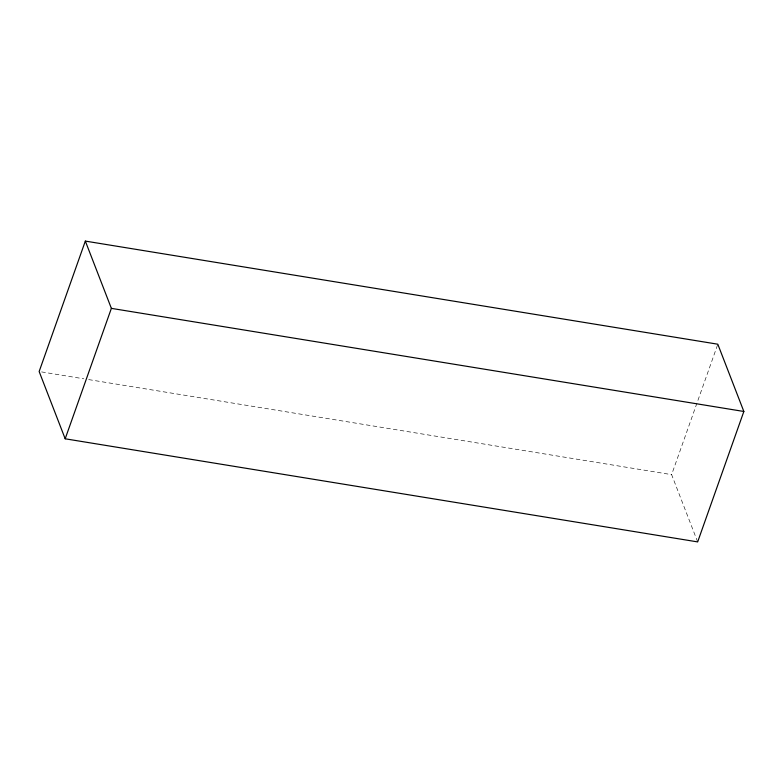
<?xml version="1.0" encoding="UTF-8"?>
<svg xmlns="http://www.w3.org/2000/svg" width="783" height="783" viewBox="0 0 783 783"><rect width="100%" height="100%" fill="white"/><g stroke="black" fill="none" stroke-linecap="round" stroke-linejoin="round"><path stroke-width="0.59" stroke-dasharray="3.92 2.94" d="M697.663 541.905L671.628 474.635L717.815 344.207M41.568 371.915L83.81 378.806M88.636 379.589L671.628 474.635"/><path stroke-width="1.17" d="M85.337 241.095L39.15 371.524L65.185 438.793L697.663 541.905L743.85 411.476L717.815 344.207L85.337 241.095L111.372 308.365L65.185 438.793M111.372 308.365L743.85 411.476"/></g></svg>
